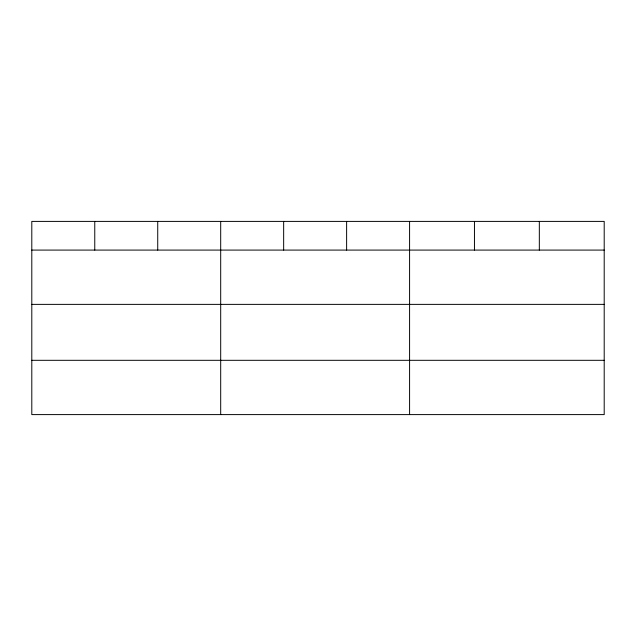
<?xml version="1.0" encoding="UTF-8"?>
<svg xmlns="http://www.w3.org/2000/svg" width="636" height="636" viewBox="0 0 636 636"><rect width="100%" height="100%" fill="white"/><g stroke="black" fill="none" stroke-linecap="round" stroke-linejoin="round"><path stroke-width="0.95" d="M604.2 304.374L604.2 221.4L31.8 221.4L31.8 414.6L604.2 414.6L604.2 304.374L31.8 304.374M31.8 250.083L604.2 250.083M31.8 360.31L604.2 360.31M539.328 221.4L539.328 250.083M474.456 221.4L474.456 250.083M409.584 221.4L409.584 414.6M346.62 221.4L346.62 250.083M283.656 221.4L283.656 250.083M220.692 221.4L220.692 414.6M157.728 221.4L157.728 250.083M94.764 221.4L94.764 250.083"/></g></svg>
